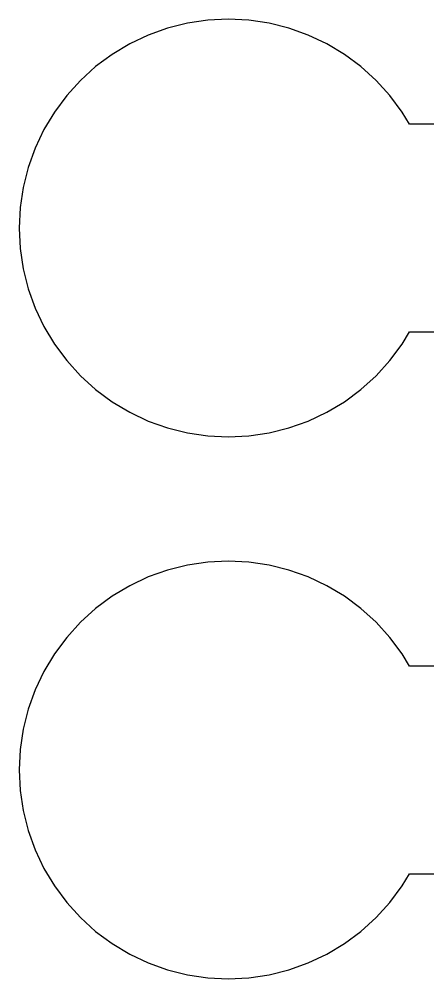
# Model space of a CAD drawing. Extents: x 0 to 105, y -4 to 66.
# Drawn here: x 17.53 to 24.31, y -3.97 to 11.97 of the extents above; entities that cross this region are included whole.
import ezdxf

# ---------------------------------------------------------------- set-up
doc = ezdxf.new("R2010")
doc.units = 0

msp = doc.modelspace()

# ---------------------------------------------------------------- linework, layer by layer
for p, q in [((21, 11.97), (20.6599, 11.9533)), ((21.3401, 11.9533), (21, 11.97)), ((19.9927, 11.8206), (19.6721, 11.7059)), ((20.323, 11.9033), (19.9927, 11.8206)), ((20.6599, 11.9533), (20.323, 11.9033)), ((21.677, 11.9033), (21.3401, 11.9533)), ((22.0073, 11.8206), (21.677, 11.9033)), ((22.3279, 11.7059), (22.0073, 11.8206)), ((19.6721, 11.7059), (19.3643, 11.5603)), ((22.6358, 11.5603), (22.3279, 11.7059)), ((19.3643, 11.5603), (19.0722, 11.3852)), ((22.9278, 11.3852), (22.6358, 11.5603)), ((19.0722, 11.3852), (18.7987, 11.1823)), ((23.2014, 11.1823), (22.9278, 11.3852)), ((18.7987, 11.1823), (18.5463, 10.9537)), ((23.4537, 10.9537), (23.2014, 11.1823)), ((18.5463, 10.9537), (18.3177, 10.7013)), ((23.6824, 10.7013), (23.4537, 10.9537)), ((18.3177, 10.7013), (18.1148, 10.4278)), ((23.8852, 10.4278), (23.6824, 10.7013)), ((18.1148, 10.4278), (17.9397, 10.1357)), ((24.0068, 10.225), (23.8852, 10.4278)), ((26.9932, 10.225), (24.0068, 10.225)), ((17.9397, 10.1357), (17.7941, 9.82791)), ((17.7941, 9.82791), (17.6794, 9.50728)), ((17.6794, 9.50728), (17.5967, 9.17696)), ((17.5967, 9.17696), (17.5467, 8.84012)), ((17.5467, 8.84012), (17.53, 8.5)), ((17.53, 8.5), (17.5467, 8.15988)), ((17.5467, 8.15988), (17.5967, 7.82304)), ((17.5967, 7.82304), (17.6794, 7.49272)), ((17.6794, 7.49272), (17.7941, 7.17209)), ((17.7941, 7.17209), (17.9397, 6.86426)), ((17.9397, 6.86426), (18.1148, 6.57217)), ((23.8852, 6.57217), (24.0068, 6.77501)), ((24.0068, 6.77501), (26.9932, 6.77501)), ((18.1148, 6.57217), (18.3177, 6.29866)), ((23.6824, 6.29866), (23.8852, 6.57217)), ((18.3177, 6.29866), (18.5463, 6.04634)), ((23.4537, 6.04634), (23.6824, 6.29866)), ((18.5463, 6.04634), (18.7987, 5.81766)), ((23.2014, 5.81766), (23.4537, 6.04634)), ((18.7987, 5.81766), (19.0722, 5.61481)), ((22.9278, 5.61481), (23.2014, 5.81766)), ((19.0722, 5.61481), (19.3643, 5.43974)), ((22.6358, 5.43974), (22.9278, 5.61481)), ((19.3643, 5.43974), (19.6721, 5.29414)), ((22.3279, 5.29414), (22.6358, 5.43974)), ((19.6721, 5.29414), (19.9927, 5.17943)), ((22.0073, 5.17943), (22.3279, 5.29414)), ((19.9927, 5.17943), (20.323, 5.09668)), ((21.677, 5.09668), (22.0073, 5.17943)), ((20.323, 5.09668), (20.6599, 5.04672)), ((20.6599, 5.04672), (21, 5.03001)), ((21, 5.03001), (21.3401, 5.04672)), ((21.3401, 5.04672), (21.677, 5.09668)), ((20.323, 2.90332), (19.9927, 2.82057)), ((20.6599, 2.95328), (20.323, 2.90332)), ((21, 2.96999), (20.6599, 2.95328)), ((21.3401, 2.95328), (21, 2.96999)), ((21.677, 2.90332), (21.3401, 2.95328)), ((22.0073, 2.82057), (21.677, 2.90332)), ((19.9927, 2.82057), (19.6721, 2.70586)), ((22.3279, 2.70586), (22.0073, 2.82057)), ((19.3643, 2.56026), (19.0722, 2.38519)), ((19.6721, 2.70586), (19.3643, 2.56026)), ((22.6358, 2.56026), (22.3279, 2.70586)), ((22.9278, 2.38519), (22.6358, 2.56026)), ((19.0722, 2.38519), (18.7987, 2.18234)), ((23.2014, 2.18234), (22.9278, 2.38519)), ((18.7987, 2.18234), (18.5463, 1.95366)), ((23.4537, 1.95366), (23.2014, 2.18234)), ((18.5463, 1.95366), (18.3177, 1.70134)), ((23.6824, 1.70134), (23.4537, 1.95366)), ((18.3177, 1.70134), (18.1148, 1.42783)), ((23.8852, 1.42783), (23.6824, 1.70134)), ((18.1148, 1.42783), (17.9397, 1.13574)), ((24.0068, 1.22499), (23.8852, 1.42783)), ((17.9397, 1.13574), (17.7941, 0.827911)), ((26.9932, 1.22499), (24.0068, 1.22499)), ((17.7941, 0.827911), (17.6794, 0.507278)), ((17.6794, 0.507278), (17.5967, 0.176956)), ((17.5967, 0.176956), (17.5467, -0.159882)), ((17.5467, -0.159882), (17.53, -0.5)), ((17.53, -0.5), (17.5467, -0.840118)), ((17.5467, -0.840118), (17.5967, -1.17696)), ((17.5967, -1.17696), (17.6794, -1.50728)), ((17.6794, -1.50728), (17.7941, -1.82791)), ((17.7941, -1.82791), (17.9397, -2.13574)), ((17.9397, -2.13574), (18.1148, -2.42783)), ((23.8852, -2.42783), (24.0068, -2.22499)), ((24.0068, -2.22499), (26.9932, -2.22499)), ((18.1148, -2.42783), (18.3177, -2.70134)), ((23.6824, -2.70134), (23.8852, -2.42783)), ((18.3177, -2.70134), (18.5463, -2.95366)), ((23.4537, -2.95366), (23.6824, -2.70134)), ((18.5463, -2.95366), (18.7987, -3.18234)), ((23.2014, -3.18234), (23.4537, -2.95366)), ((18.7987, -3.18234), (19.0722, -3.38519)), ((22.9278, -3.38519), (23.2014, -3.18234)), ((19.0722, -3.38519), (19.3643, -3.56026)), ((22.6358, -3.56026), (22.9278, -3.38519)), ((19.3643, -3.56026), (19.6721, -3.70586)), ((22.3279, -3.70586), (22.6358, -3.56026)), ((19.6721, -3.70586), (19.9927, -3.82057)), ((19.9927, -3.82057), (20.323, -3.90332)), ((21.677, -3.90332), (22.0073, -3.82057)), ((22.0073, -3.82057), (22.3279, -3.70586)), ((20.323, -3.90332), (20.6599, -3.95328)), ((20.6599, -3.95328), (21, -3.96999)), ((21, -3.96999), (21.3401, -3.95328)), ((21.3401, -3.95328), (21.677, -3.90332))]:
    msp.add_line(p, q)

doc.saveas('drawing.dxf')
